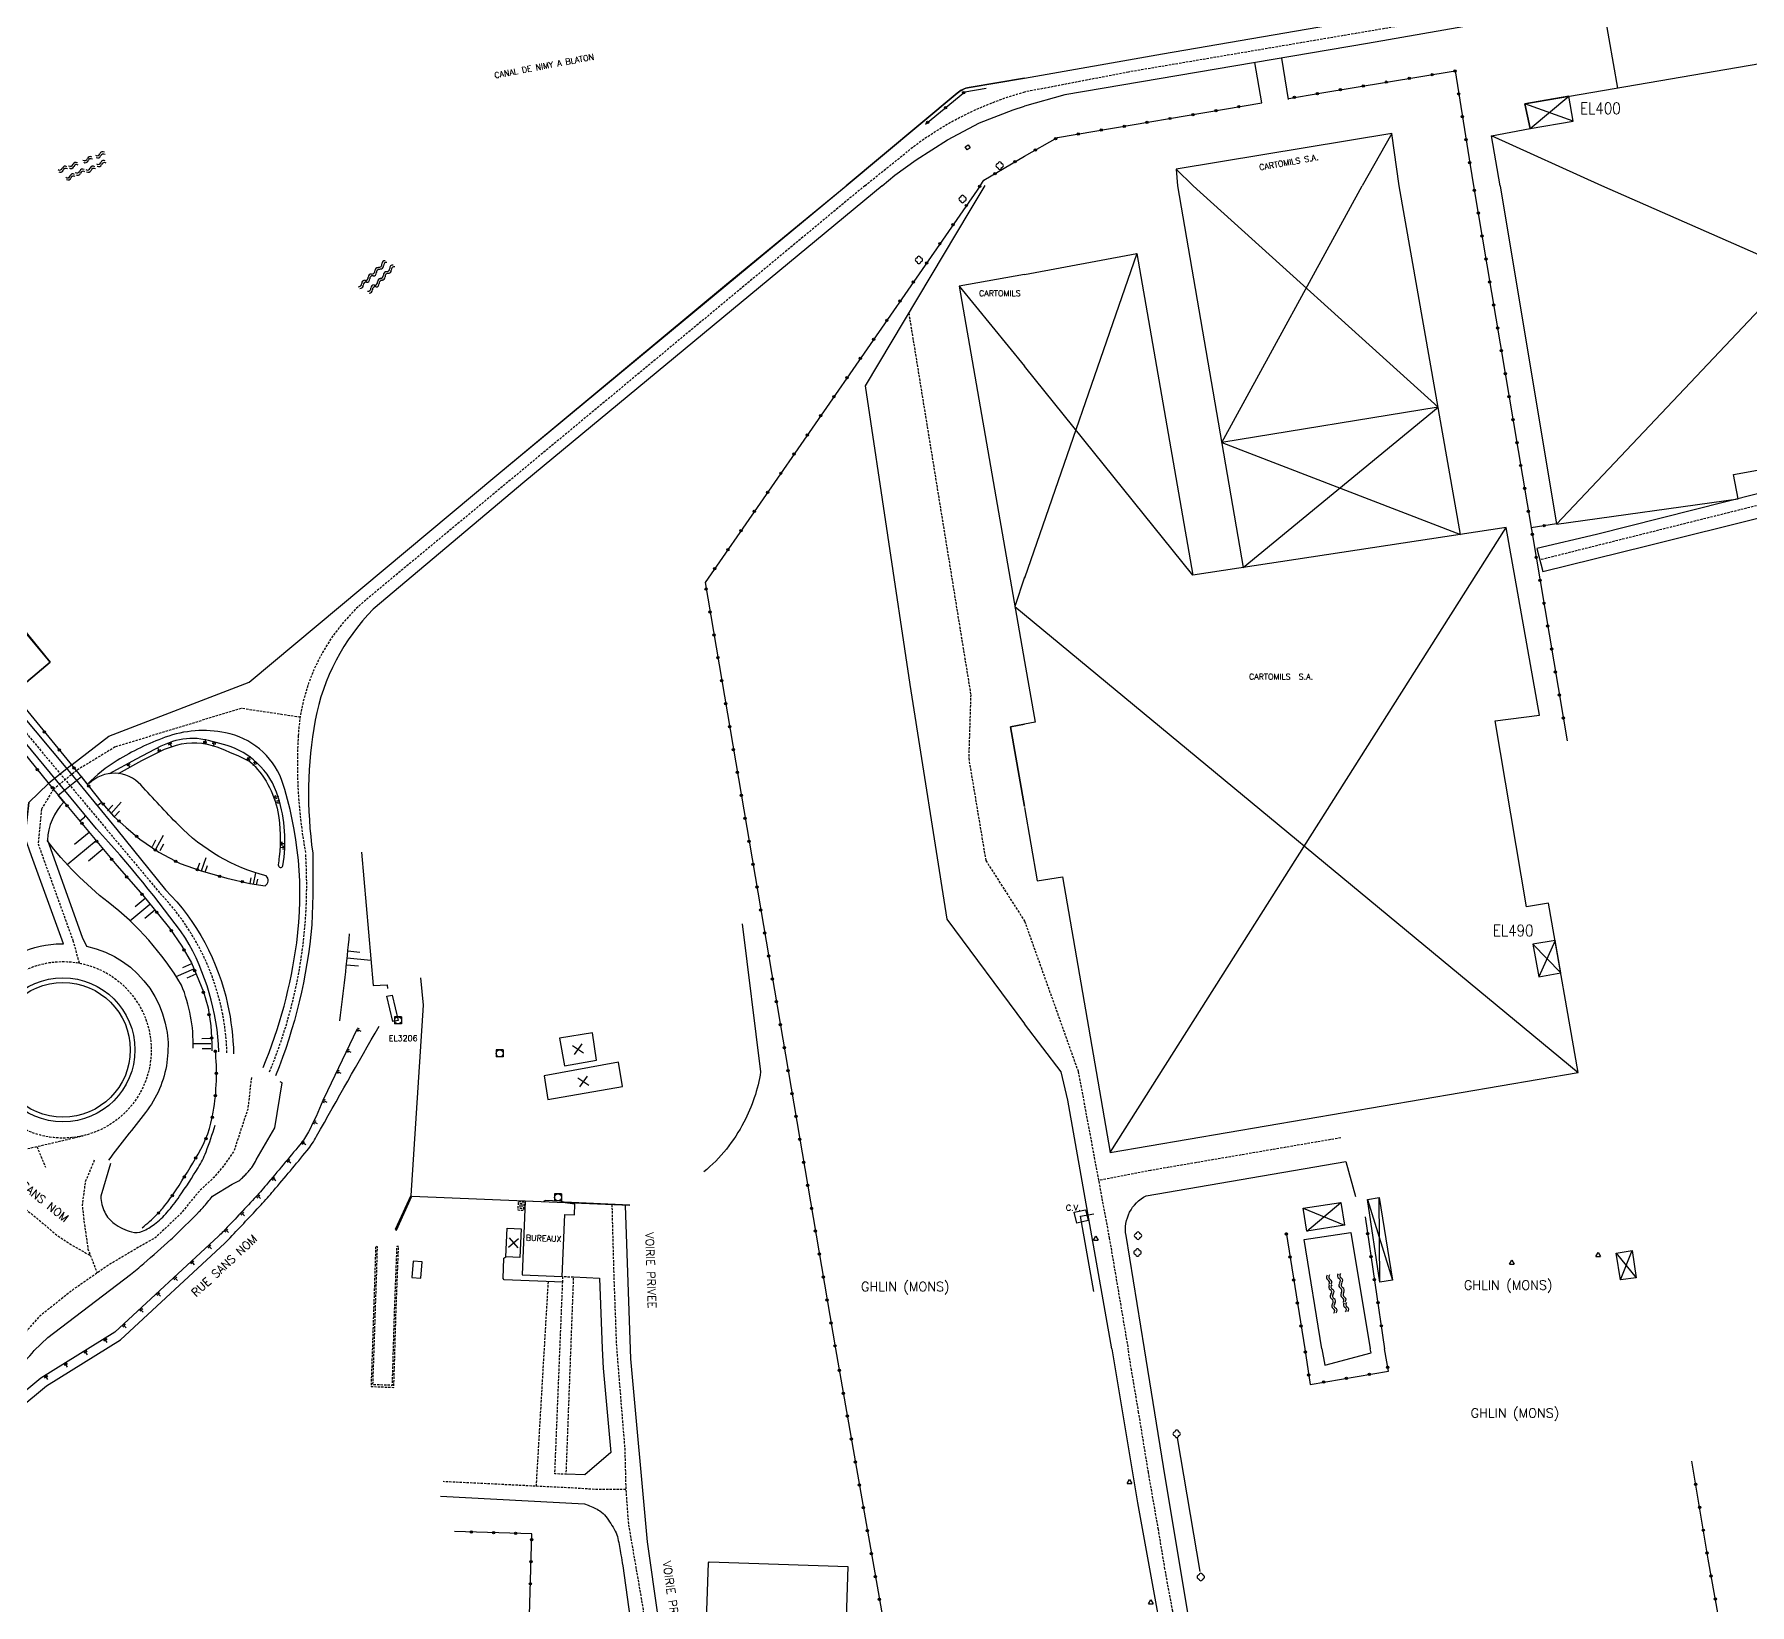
# Model space of a CAD drawing. Header units: millimetres. Extents: x 115000 to 116000, y 129000 to 130000.
# Drawn here: x 115287.2 to 115655.8, y 129445 to 129782.5 of the extents above; entities that cross this region are included whole.
import ezdxf
from ezdxf.enums import TextEntityAlignment as Align

# ---------------------------------------------------------------- set-up
doc = ezdxf.new("R2010")
doc.units = ezdxf.units.MM
doc.linetypes.add('DASHED', pattern=[0.75, 0.5, -0.25])
doc.layers.get('0').update_dxf_attribs({"linetype": 'CONTINUOUS'})
for name, color, linetype in [('W0001', 6, 'DASHED'), ('W0008', 7, 'CONTINUOUS'), ('W0100', 7, 'CONTINUOUS'), ('W0112', 1, 'DASHED'), ('W0211', 2, 'CONTINUOUS'), ('W0300', 7, 'CONTINUOUS'), ('W0310', 3, 'CONTINUOUS'), ('W0322', 7, 'CONTINUOUS'), ('W0420', 7, 'CONTINUOUS'), ('W0471', 7, 'CONTINUOUS'), ('W0515', 5, 'CONTINUOUS'), ('W0980', 7, 'CONTINUOUS'), ('W0984', 7, 'CONTINUOUS'), ('W0989', 7, 'CONTINUOUS'), ('W0991', 7, 'CONTINUOUS')]:
    doc.layers.add(name, color=color, linetype=linetype)
doc.styles.get("Standard").update_dxf_attribs({"font": 'romans.shx', "width": 0.85})

# ---------------------------------------------------------------- blocks, each defined once
blk = doc.blocks.new('t211o')
at = {"color": 0, "linetype": 'Continuous'}
for p, q in [((-0.29, 0.5), (-0.29, 0)), ((0, 1), (0, 0)), ((0.29, 0.5), (0.29, 0))]:
    blk.add_line(p, q, dxfattribs=at)
blk = doc.blocks.new('t322o')
at = {"color": 0, "linetype": 'Continuous'}
for radius in [0.25, 0.15]:
    blk.add_circle((0, 0), radius, dxfattribs=at)
blk = doc.blocks.new('t991o')
at = {"color": 0, "linetype": 'Continuous'}
for p, q in [((-1, 1), (1, -1)), ((-1, -1), (1, 1))]:
    blk.add_line(p, q, dxfattribs=at)
blk = doc.blocks.new('T420')
for p, q in [((0.75, 0.75), (-0.75, 0.75)), ((-0.75, 0.75), (-0.75, -0.75)), ((0.75, 0.75), (0.75, -0.75)), ((0.75, -0.75), (-0.75, -0.75))]:
    blk.add_line(p, q)
blk.add_ellipse((0, 0), major_axis=(-0.53, 0.53), ratio=1, start_param=3.926991, end_param=10.210176)
blk = doc.blocks.new('OH01')
at = {"layer": 'W0322', "color": 0}
for radius in [0.25, 0.15]:
    blk.add_circle((0, 0), radius, dxfattribs=at)
blk = doc.blocks.new('BI04')
at = {"layer": 'W0471', "color": 0}
for p, q in [((-1, -0.58), (0, 1.15)), ((0, 1.15), (1, -0.58)), ((-1, -0.58), (1, -0.58))]:
    blk.add_line(p, q, dxfattribs=at)
blk = doc.blocks.new('TP10')
at = {"layer": 'W0300', "color": 0}
for centre, start, end in [((-0.4, 0), 90, 270), ((0, 0.4), 0, 180), ((0.4, 0), 270, 90), ((0, -0.4), 180, 360)]:
    blk.add_arc(centre, 0.4, start, end, dxfattribs=at)
blk = doc.blocks.new('TP12')
at = {"layer": 'W0515', "color": 0}
for centre, start, end in [((-0.5, 0.625), 216.8699, 323.1301), ((0.5, -0.125), 36.8699, 143.1301), ((0.5, -0.625), 36.8699, 143.1301), ((-0.5, 0.125), 216.8699, 323.1301)]:
    blk.add_arc(centre, 0.625, start, end, dxfattribs=at)
blk = doc.blocks.new('BI01')
at = {"layer": 'W0420', "color": 0}
for p, q in [((-0.75, 0.75), (0.75, 0.75)), ((-0.75, -0.75), (-0.75, 0.75)), ((0.75, 0.75), (0.75, -0.75)), ((0.75, -0.75), (-0.75, -0.75))]:
    blk.add_line(p, q, dxfattribs=at)
blk = doc.blocks.new('TP15')
at = {"color": 0}
for p, q in [((0, 1), (0, 0)), ((-0.289, 0.5), (-0.289, 0)), ((0.289, 0.5), (0.289, 0))]:
    blk.add_line(p, q, dxfattribs=at)

msp = doc.modelspace()

# ---------------------------------------------------------------- linework, layer by layer
at = {"layer": 'W0001'}
for points in [[(115867.83, 129750), (115858.72, 129759.26), (115802.53, 129801.65), (115789.34, 129810.26, 0.149925), (115764.4, 129815.51), (115696.94, 129804.12), (115683.64, 129801.75), (115679.29, 129801.55), (115674.01, 129800.69), (115667.81, 129799.36), (115585.45, 129785.13), (115522.33, 129774.42), (115500, 129770.12)], [(115465.67, 129750), (115474.44, 129757.03, -0.101737), (115500, 129770.12)], [(115465.67, 129750), (115358.41, 129660.95, 0.205245), (115343.88, 129631.79, 0.060593), (115345.49, 129606.44, -0.115039), (115337.74, 129559.57, -0.115039)], [(115145.37, 129707.4, -0.070641), (115196.23, 129709.66, -0.129332), (115243.57, 129682.46), (115314.28, 129597.81, -0.185621), (115328.57, 129563.63, -0.185621)]]:
    msp.add_lwpolyline(points, format="xyb", dxfattribs=at)
for points in [[(115888.04, 129747.82), (115860.98, 129738.67), (115805.74, 129718.37), (115610.72, 129669.56)], [(115475.1, 129722.65), (115488.42, 129640.58), (115487.98, 129626.94), (115491.66, 129604.94), (115500, 129591.92)], [(115344.3, 129635.75), (115331.61, 129637.65), (115304.52, 129629.36), (115296.3, 129624.34), (115291.29, 129620.28), (115288.68, 129616), (115287.97, 129608.56), (115295.46, 129587.8), (115296.82, 129582.92)], [(115313.17, 129596.94), (115313.17, 129596.94)], [(115500, 129591.92), (115511.52, 129559.6), (115518.19, 129523.85), (115522.24, 129500)], [(115277.76, 129541.16), (115297.64, 129545.8)], [(115567.96, 129545.35), (115527.05, 129538.34), (115515.89, 129536.17)], [(115287.7, 129543.48), (115289.55, 129539.05)], [(115542.67, 129373.61), (115540.34, 129395.36), (115538.9, 129403.55), (115537.15, 129412.94), (115535.56, 129422.23), (115533.59, 129433.02), (115531.82, 129443.63), (115530.17, 129452.68), (115528.75, 129461.21), (115526.62, 129473.42), (115524.51, 129486.36), (115522.98, 129495.44), (115522.24, 129500)]]:
    msp.add_lwpolyline(points, dxfattribs=at)
at = {"layer": 'W0001', "flags": 128}
for points in [[(115333.82, 129558.33), (115333.05, 129551.54), (115330.05, 129542.48), (115327.99, 129539.49), (115325.73, 129536.82), (115322.43, 129533.7), (115318.62, 129529.04), (115313.16, 129523.85), (115309.4, 129521.75), (115303.27, 129518.12), (115295.54, 129512.76), (115288.19, 129506.91), (115282.89, 129500.86), (115278.32, 129495.04), (115276.91, 129493.5), (115271.13, 129487.3), (115267.83, 129484.04), (115260.34, 129477.13), (115239, 129459.19), (115203.44, 129429.84), (115174.07, 129405.64), (115156.44, 129391.11), (115143.27, 129379.54), (115138.06, 129373.76), (115132.06, 129362.01), (115130.88, 129355.62), (115131.07, 129341.59), (115133.12, 129328.4), (115135.45, 129316.75), (115139.91, 129300.72)], [(115300.06, 129540.54), (115298.11, 129535.87), (115297.45, 129530.88), (115297.91, 129526.92), (115298.7, 129521.46), (115300.66, 129516.31)], [(115273.85, 129535.21), (115277.66, 129534.32), (115280.08, 129533.43), (115283.14, 129531.79), (115285.73, 129529.67), (115288.69, 129527.28), (115291.98, 129524.46), (115295.31, 129522.24), (115299.22, 129520.09)], [(115411.29, 129531.06), (115411.71, 129515.46), (115412.26, 129500.69), (115413.85, 129481.04), (115414.07, 129478.53), (115414.29, 129469.78), (115414.84, 129462.37), (115417.87, 129444.82), (115421.47, 129419.43), (115424.18, 129398.94), (115425.27, 129389.32), (115425.46, 129384.44), (115425.44, 129380.21), (115425.43, 129376.59)], [(115395.07, 129470.48), (115397.65, 129514.43)], [(115414.29, 129469.78), (115408.29, 129469.74), (115403.19, 129470.07), (115375.01, 129471.47)]]:
    msp.add_lwpolyline(points, dxfattribs=at)
at = {"layer": 'W0001'}
msp.add_circle((115293.33, 129564.27), 18.97, dxfattribs=at)
at = {"layer": 'W0008'}
for points in [[(115680.84, 129790.25), (115679.55, 129798.95), (115637.67, 129791.78), (115573.68, 129780.59), (115508.64, 129769.52), (115500, 129767.1)], [(115469.4, 129750), (115472.09, 129752.24), (115476.69, 129755.53), (115483.46, 129759.85), (115490.32, 129763.51), (115497.56, 129766.33), (115500, 129767.1)], [(115295.3, 129625.62), (115303.15, 129631.72), (115333.36, 129643.28), (115386.57, 129687.79), (115435.94, 129728.81), (115461.62, 129750)], [(115491.48, 129750.05), (115488.24, 129744.7), (115465.74, 129706.95), (115475.32, 129642.82), (115483.27, 129592.37), (115500, 129569.88)], [(115678.47, 129689.07), (115622.94, 129675.05), (115610.11, 129672.01), (115611.34, 129667.1), (115633.72, 129672.58), (115685.19, 129685.43)], [(115500, 129616.6), (115496.99, 129633.66), (115500, 129634.28)], [(115295.3, 129625.62), (115290.19, 129621.52)], [(115292.32, 129619), (115297.3, 129623.05)], [(115298.6, 129621.39), (115298.6, 129621.39), (115297.3, 129623.05)], [(115293.5, 129617.51), (115292.32, 129619)], [(115518.71, 129500), (115509.26, 129553.42), (115507.89, 129559.57), (115500, 129569.88)], [(115518.71, 129500), (115524.28, 129466.91), (115532.8, 129420.06)], [(115538.97, 129420.04), (115529.85, 129474.69), (115525.76, 129500)]]:
    msp.add_lwpolyline(points, dxfattribs=at)
for points in [[(115500, 129773.13), (115488.07, 129771.11, 0.140935), (115485.49, 129769.88), (115461.62, 129750)], [(115469.4, 129750), (115392.61, 129686.39), (115360.03, 129659.01, 0.148634), (115347.55, 129635.12, 0.080622), (115347.01, 129606.55), (115347, 129597.61), (115346.82, 129591.12, -0.074056), (115339, 129558.7, -0.074056)], [(115057.04, 129698.25), (115083.83, 129702.67), (115140.31, 129712.44), (115217.83, 129725.73, -0.255224), (115228.58, 129722.04), (115274.62, 129667.22), (115290.56, 129647.61), (115282.67, 129640.9)], [(115279.43, 129644.9, 0.39491), (115279.6, 129654.15), (115249.68, 129690.67), (115246.04, 129693.47), (115234.7, 129701.68), (115229.1, 129704.79), (115223.74, 129707.65), (115214.9, 129711.63), (115209.17, 129713.62), (115205.31, 129714.61), (115201.45, 129715.48), (115197.34, 129715.98), (115195.72, 129715.98, 0.973302), (115195.6, 129711.38, -0.090783), (115219.14, 129702.3, -0.083335), (115244.67, 129683.39), (115271.6, 129651.61), (115295.05, 129623.66), (115304.88, 129611.59), (115315.39, 129598.69, -0.140984), (115328.72, 129574.06, -0.04846), (115329.99, 129563.44, -0.04846)], [(115326.86, 129563.86, 0.12213), (115319.68, 129588.29, 0.030189), (115300.54, 129611.74), (115257.17, 129664.17), (115243.76, 129680, 0.134162), (115195.91, 129708.13), (115194.11, 129703.98), (115202.59, 129700.01), (115209.1, 129696.59), (115214.51, 129692.44), (115219.03, 129688.83), (115225.89, 129681.98), (115232.03, 129674.59), (115239.43, 129664.13), (115241.6, 129660.88, -0.485527), (115231.32, 129629.38, 0.061355), (115207.48, 129619.83, 0.06094), (115182.64, 129601.87), (115148.15, 129573.38), (115074.95, 129512.11), (115060.29, 129500)], [(115336.38, 129560.49, 0.064708), (115343.56, 129587.29, 0.112577), (115340.33, 129622.36, 0.253761), (115328.25, 129632.43, 0.138251), (115315.3, 129631.44, 0.048612), (115304.96, 129626.46, 0.061603), (115298.6, 129621.39)], [(115196.67, 129500), (115221.64, 129520.58), (115232.25, 129529.39), (115244.46, 129539.59), (115253.05, 129548.17), (115263.64, 129560.98), (115266.13, 129564.46), (115271.78, 129572.65), (115276.63, 129579.37, -0.22103), (115293.07, 129587.08), (115293.43, 129587.08), (115286.6, 129605.99), (115285.21, 129609.83), (115285.96, 129617.41), (115290.19, 129621.52)], [(115293.5, 129617.51, 0.187965), (115290.02, 129609.3), (115297.49, 129588.52), (115298.37, 129586.56, -0.39631), (115315.68, 129561.56, -0.13001), (115311.04, 129550.8, 0.003581), (115303.09, 129540.54, 0.003581)], [(115296.92, 129613.52), (115297.93, 129614.27, 0.575663), (115297.86, 129614.94, 0.542293)], [(115301.58, 129617.42), (115301.09, 129616.97, -0.489063), (115300.41, 129617.08, 16.587696)], [(115525.76, 129500), (115521.79, 129524.38, -0.327723), (115526.13, 129532.89), (115569.07, 129540.24), (115571.08, 129532.72)]]:
    msp.add_lwpolyline(points, format="xyb", dxfattribs=at)
at = {"layer": 'W0008', "flags": 128}
for points in [[(115439.33, 129591.32), (115443.27, 129559.54, -0.040381), (115441.91, 129553.98, -0.040381), (115439.67, 129548.72, -0.048716), (115435.9, 129542.95, -0.048716), (115431.08, 129538.02)], [(115283.31, 129495.22, 0.00262), (115287.16, 129499.62), (115290.11, 129502.41), (115307.83, 129516, 0.01471), (115310.72, 129518.35, 0.0071), (115316.48, 129523.48, 0.008258), (115317.92, 129524.84, 0.002469), (115322.63, 129529.49, 0.020294), (115323.43, 129530.36, 0.007625), (115325.44, 129532.79), (115329.72, 129535.39), (115331.11, 129536.14, 0.053833), (115331.89, 129536.76, 0.00834), (115332.61, 129537.5, 0.007518), (115333.38, 129538.33, 0.039355), (115334.05, 129539.22, 0.026333), (115334.88, 129540.66), (115338.84, 129547.47), (115340.45, 129557.2), (115340.02, 129557.36)], [(115303.57, 129539.83), (115301.48, 129532.8, 0.109748), (115302.31, 129529.35, 0.123035), (115304.34, 129526.92, 0.092198), (115308.09, 129525.14, 0.165382), (115310.44, 129525.3, 0.065301), (115312.99, 129526.78, 0.051187), (115315.72, 129529.37, 0.025587), (115318.37, 129532.79, 0.015113), (115322.38, 129538.93, 0.04257), (115324.07, 129542.32, 0.026434), (115326.01, 129548.1)], [(115275.7, 129486.92, 0.000076), (115281.37, 129493.08, 0.005306)], [(115374.48, 129468.33), (115405.41, 129466.71), (115406.19, 129466.39, -0.057647), (115408.72, 129465.17, -0.09245), (115410.01, 129463.97, -0.034312), (115412, 129460.84, -0.075094), (115412.59, 129459.24, -0.006032), (115413.25, 129455.76, -0.008985), (115413.62, 129453.4), (115416.76, 129431.1)]]:
    msp.add_lwpolyline(points, format="xyb", dxfattribs=at)
for points in [[(115370.14, 129579.76), (115370.73, 129573.88), (115368.07, 129532.96), (115364.73, 129525.64), (115364.98, 129525.53), (115368.32, 129532.81), (115415.13, 129530.9), (115401.01, 129531.5), (115400.05, 129531.74), (115397.04, 129531.87), (115396.63, 129531.66)], [(115433.47, 129380.35), (115433.61, 129381.86), (115433.49, 129381.83), (115428.92, 129388.17), (115423.6, 129425.76), (115418.97, 129458.53), (115415.38, 129497.88), (115414.22, 129530.84)], [(115400.73, 129514.3), (115388.16, 129514.82), (115387.96, 129515.13), (115388.07, 129519.46), (115388.51, 129519.79)], [(115403.02, 129515.46), (115408.66, 129515.17), (115409.2, 129500.1), (115409.46, 129495.82), (115411.08, 129477.72), (115405.52, 129472.93), (115401.41, 129473.04)]]:
    msp.add_lwpolyline(points, dxfattribs=at)
msp.add_lwpolyline([(115370.27, 129515.22), (115370.53, 129518.7), (115368.56, 129518.85), (115368.29, 129515.37)], close=True, dxfattribs=at)
at = {"layer": 'W0008'}
for radius in [15.47, 14.47]:
    msp.add_circle((115293.33, 129564.27), radius, dxfattribs=at)
at = {"layer": 'W0100'}
for points in [[(115602.18, 129750), (115600.35, 129760.69), (115608.64, 129762.31), (115607.53, 129767.58), (115780.71, 129797.4), (115783.23, 129781.72), (115786.63, 129782.31), (115784.12, 129797.99), (115793.38, 129799.45), (115794.63, 129793.26), (115802.62, 129794.51), (115802.48, 129795.44), (115801.16, 129795.26), (115801.31, 129794.31)], [(115580.52, 129750), (115578.92, 129761.22), (115532.54, 129753.56), (115532.85, 129750)], [(115578.92, 129761.22), (115572.52, 129750)], [(115624.05, 129750), (115600.35, 129760.69)], [(115532.54, 129753.56), (115536.19, 129750)], [(115532.85, 129750), (115546.98, 129667.92), (115588.86, 129702.39), (115542.36, 129694.78), (115572.52, 129750)], [(115536.19, 129750), (115588.86, 129702.39)], [(115593.65, 129675.04), (115580.52, 129750)], [(115602.18, 129750), (115614.32, 129677.27), (115683.11, 129750)], [(115732.3, 129702.4), (115624.05, 129750)], [(115524.11, 129735.44), (115500, 129665.61)], [(115500, 129730.88), (115524.11, 129735.44), (115536.15, 129666.26)], [(115500, 129730.88), (115485.97, 129728.41), (115500, 129647.73)], [(115485.97, 129728.41), (115500, 129711.23)], [(115500, 129616.32), (115502.73, 129600.59), (115508.11, 129601.47), (115518.36, 129542.23), (115618.94, 129559.42), (115612.61, 129595.82), (115607.85, 129595.03), (115601.12, 129635), (115610.63, 129636.19), (115603.49, 129676.55), (115536.15, 129666.26), (115500, 129711.23)], [(115614.32, 129677.27), (115653.36, 129682.73), (115652.35, 129687.93), (115732.3, 129702.4)], [(115542.36, 129694.78), (115593.65, 129675.04)], [(115518.36, 129542.23), (115603.49, 129676.55)], [(115500, 129665.84), (115497.91, 129659.54), (115500, 129657.82)], [(115500, 129657.81), (115618.94, 129559.42)], [(115500, 129647.73), (115502.29, 129634.67), (115500, 129634.23)], [(115500, 129634.28), (115496.99, 129633.66), (115500, 129616.6)], [(115357.47, 129606.77), (115359.99, 129578.12), (115362.99, 129578.24), (115363.08, 129577.44)], [(115510.63, 129529.41), (115513.11, 129529.87), (115513.69, 129527.57), (115511.2, 129526.99), (115510.68, 129529.41)], [(115513.28, 129529.24), (115513.53, 129529.27)], [(115559.88, 129530.22), (115567.96, 129531.48), (115568.73, 129526.6), (115560.62, 129525.31), (115559.88, 129530.22), (115568.73, 129526.6)], [(115560.62, 129525.31), (115567.96, 129531.48)], [(115573.72, 129532.08), (115576.19, 129532.5), (115579.04, 129514.76), (115576.35, 129514.34), (115573.72, 129532.08), (115579.04, 129514.76)], [(115576.35, 129514.34), (115576.19, 129532.5)], [(115514.9, 129512.33), (115512.01, 129528.55), (115514.9, 129529.01)], [(115513.53, 129528.19), (115513.73, 129528.23)], [(115627.15, 129520.59), (115630.57, 129521.12), (115631.43, 129515.3), (115628.09, 129514.82), (115627.15, 129520.59), (115631.43, 129515.3)], [(115628.09, 129514.82), (115630.57, 129521.12)]]:
    msp.add_lwpolyline(points, dxfattribs=at)
at = {"layer": 'W0100', "flags": 128}
for points in [[(115608.64, 129762.31), (115617.89, 129763.9), (115616.97, 129769.21), (115607.53, 129767.58), (115608.64, 129762.31), (115616.97, 129769.21)], [(115617.89, 129763.9), (115607.53, 129767.58)], [(115614, 129587.8), (115609.21, 129586.99), (115610.51, 129579.98), (115615.22, 129580.8), (115614, 129587.8), (115610.51, 129579.98)], [(115609.21, 129586.99), (115615.22, 129580.8)]]:
    msp.add_lwpolyline(points, dxfattribs=at)
for points in [[(115364.09, 129576.04), (115365.36, 129570.6), (115364.22, 129570.33), (115362.95, 129575.77)], [(115408.01, 129562.06), (115407.11, 129567.93), (115400.02, 129566.75), (115401.11, 129560.82)], [(115412.71, 129561.64), (115396.73, 129558.71), (115397.56, 129553.6), (115413.59, 129556.37), (115412.71, 129561.64)], [(115392.03, 129515.9), (115400.63, 129515.57), (115401.18, 129528.86), (115403.27, 129528.78), (115403.37, 129531.13), (115401.27, 129531.42), (115392.66, 129531.75)], [(115388.51, 129519.8), (115388.81, 129525.92), (115391.8, 129525.78), (115391.5, 129519.65)], [(115431.42, 129434.35), (115431.7, 129443.75), (115432.05, 129454.01), (115432.19, 129454.24), (115462.01, 129453.22), (115461.33, 129433.33)]]:
    msp.add_lwpolyline(points, close=True, dxfattribs=at)
at = {"layer": 'W0112', "flags": 128}
for points in [[(115392.48, 129531.53), (115391.18, 129531.62), (115391.06, 129529.87), (115392.36, 129529.79)], [(115392.05, 129531.16), (115391.55, 129531.19), (115391.48, 129530.25), (115391.99, 129530.21)], [(115365.45, 129522), (115365.05, 129522.02), (115364.51, 129507.87), (115364.05, 129492.15), (115359.95, 129492.3), (115360.77, 129516.81), (115360.92, 129521.96), (115360.52, 129521.97), (115360.37, 129516.82), (115359.54, 129491.91), (115364.44, 129491.73), (115364.91, 129507.86)], [(115400.73, 129514.3), (115400.78, 129515.55), (115403.02, 129515.46), (115401.41, 129473.04), (115399.04, 129473.14)]]:
    msp.add_lwpolyline(points, close=True, dxfattribs=at)
at = {"layer": 'W0211'}
for points in [[(115305.26, 129623.68), (115310.25, 129626.47), (115315.14, 129628.86), (115317.74, 129629.76, -0.159903), (115326.42, 129629.36, -0.024101), (115333.51, 129626.27, -0.161736), (115339.5, 129615.41, -0.076191), (115339.8, 129605.73, 0.001935), (115339.6, 129604.04, 0.919562), (115340.6, 129603.84, 0.113957), (115339.6, 129618.6, 0.131885), (115335.01, 129625.97, 0.114584), (115328.62, 129629.66, 0.040932), (115322.14, 129631.16, 0.111198), (115316.14, 129630.26), (115314.35, 129629.56), (115309.06, 129626.77), (115303.27, 129623.58)], [(115336.79, 129599.51, 0.468706), (115337.01, 129601.65, -0.135751), (115318.14, 129612.61, -0.009154), (115310.05, 129621.19, 0.426338), (115298.97, 129621.49)], [(115321.3, 129564.63, 0.106669), (115318.79, 129578.18, 0.093981), (115303.04, 129596.01, -0.065085), (115289.9, 129609.26)], [(115352.84, 129570.52, 0.009357), (115354.91, 129589.21)]]:
    msp.add_lwpolyline(points, format="xyb", dxfattribs=at)
at = {"layer": 'W0211', "flags": 128}
for points in [[(115183.1, 129405.95), (115196.68, 129414.44), (115244.75, 129455.51), (115265.47, 129471.93), (115289.77, 129492.04), (115305.66, 129501.97), (115328.11, 129522.75, 0.016251), (115329.26, 129523.89, 0.002495), (115335.9, 129530.95, 0.011434), (115338.58, 129533.97, 0.004013), (115345.79, 129542.61, 0.051213), (115347.84, 129545.71, -0.002447), (115361.26, 129569.36)], [(115356.5, 129568.66), (115350.19, 129555.43), (115349.2, 129553.35, -0.022803), (115346.07, 129546.64, -0.051213), (115344.24, 129543.88, -0.004013), (115337.05, 129535.26, -0.011434), (115334.44, 129532.32, -0.002495), (115327.81, 129525.26, -0.016251), (115326.76, 129524.22), (115304.44, 129503.56), (115288.6, 129493.67), (115264.21, 129473.49), (115243.5, 129457.08)]]:
    msp.add_lwpolyline(points, format="xyb", dxfattribs=at)
at = {"layer": 'W0310'}
msp.add_lwpolyline([(115537.73, 129452.12), (115532.83, 129480.89)], dxfattribs=at)
at = {"layer": 'W0322'}
for points in [[(115556.76, 129768.75), (115563.42, 129769.89), (115592.5, 129774.7), (115595.75, 129754.39), (115596.49, 129750)], [(115478.67, 129763.23), (115487.13, 129770.17), (115491.73, 129770.93)], [(115500, 129756.36), (115507.08, 129760.35), (115550.97, 129767.78)], [(115490.42, 129750), (115491.26, 129751.21), (115500, 129756.36)], [(115490.42, 129750), (115431.32, 129664.7), (115459.35, 129500)], [(115596.49, 129750), (115616.58, 129630.69)], [(115204.1, 129710.93), (115211.54, 129708.09), (115218.32, 129705.04), (115225.43, 129701.21), (115232, 129696.51), (115237.36, 129692.47), (115242.93, 129687.67), (115248.62, 129681.98), (115252.89, 129676.74), (115260.76, 129667.35), (115270.61, 129655.44), (115297.41, 129622.77), (115301.78, 129617.31), (115304.19, 129614.47), (115306.92, 129612.07), (115309.88, 129609.56), (115313.92, 129606.72), (115318.52, 129604.31), (115322.79, 129602.78), (115328.58, 129601.14), (115333.5, 129600.05), (115336.79, 129599.51)], [(115614.31, 129677.33), (115608.87, 129676.44)], [(115277.22, 129637.48), (115291.31, 129620.25), (115304.94, 129603.86), (115310.46, 129597.5), (115313.88, 129593.35), (115316.25, 129590.41), (115318.88, 129586.57), (115320.93, 129582.95), (115322.56, 129579.16), (115323.51, 129576.7), (115324.51, 129573.33), (115325.08, 129569.45), (115325.35, 129565.61), (115325.31, 129564.08)], [(115573.22, 129528.39), (115577.36, 129500)], [(115556.19, 129524.99), (115560.2, 129500)], [(115459.35, 129500), (115479.62, 129384.55), (115500, 129383.69)], [(115560.2, 129500), (115561.35, 129492.36), (115578.19, 129495.23), (115577.36, 129500)]]:
    msp.add_lwpolyline(points, dxfattribs=at)
at = {"layer": 'W0322', "flags": 128}
msp.add_lwpolyline([(115310.37, 129526.01, 0.018407), (115313.48, 129528.85, 0.030611), (115315.18, 129530.74, 0.024096), (115317.66, 129534.19, 0.011351), (115322.39, 129541.86, 0.091986), (115325.64, 129550.88, 0.065392), (115326.07, 129564.3)], format="xyb", dxfattribs=at)
at = {"layer": 'W0322'}
msp.add_lwpolyline([(115543.92, 129395.57), (115545.51, 129390.25, 0.12789), (115550.11, 129382.62, 0.177692), (115554.29, 129380.75), (115603.68, 129379.32), (115660.42, 129377.45), (115652.78, 129422.18), (115646.88, 129454.83), (115643.42, 129475.83)], format="xyb", dxfattribs=at)
at = {"layer": 'W0322', "flags": 128}
msp.add_lwpolyline([(115393.38, 129435.25), (115394.11, 129460.24), (115377.46, 129460.73)], dxfattribs=at)
at = {"layer": 'W0515'}
for points in [[(115500, 129773.13), (115529.64, 129778.35), (115572.64, 129785.73), (115623.27, 129794.34), (115667.33, 129801.85)], [(115295.3, 129625.62), (115303.15, 129631.72), (115333.36, 129643.28), (115386.57, 129687.79), (115461.62, 129750)], [(115290.19, 129621.52), (115285.96, 129617.41), (115283.55, 129596.07), (115167.39, 129500)], [(115563.88, 129500), (115560.09, 129523.5), (115570.14, 129524.99), (115574.27, 129500)], [(115563.88, 129500), (115564.51, 129496.53), (115574.45, 129499.12), (115574.27, 129500)]]:
    msp.add_lwpolyline(points, dxfattribs=at)
for points in [[(115461.62, 129750), (115485.49, 129769.88, -0.124313), (115488.07, 129771.11), (115500, 129773.13)], [(115282.67, 129640.9), (115290.56, 129647.61), (115228.58, 129722.04, 0.280227), (115217.83, 129725.73), (115140.31, 129712.44), (115057.04, 129698.25)]]:
    msp.add_lwpolyline(points, format="xyb", dxfattribs=at)
at = {"layer": 'W0989'}
for points in [[(115624.64, 129786.85), (115627.41, 129770.99)], [(115550.97, 129767.78), (115549.48, 129776.47)], [(115555.18, 129777.44), (115556.67, 129768.5)]]:
    msp.add_lwpolyline(points, dxfattribs=at)

# ---------------------------------------------------------------- block references
at = {"layer": 'W0211'}
for name, p, rotation in [('TP15', (115314.1, 129628.35), 26.06622373954454), ('TP15', (115316.21, 129630.3), 209.0726491944202), ('TP15', (115323.77, 129630.08), 350.5107275637848), ('TP15', (115325.92, 129630.42), 165.6858707515757), ('TP15', (115307.29, 129625.8), 208.8553090663782), ('TP15', (115333.08, 129626.49), 334.0263003393182), ('TP15', (115334.83, 129626.14), 137.7864004127299), ('TP15', (115338.7, 129618.41), 289.5417244366666), ('TP15', (115339.87, 129617.67), 105.1910925500267), ('TP15', (115340.99, 129607.77), 87.75735474228624), ('TP15', (115340.02, 129608.55), 268.1246301250161), ('t211o', (115356.5, 129568.66), 244.5350281138713), ('t211o', (115354.35, 129564.15), 244.5350281138227), ('t211o', (115352.2, 129559.63), 244.5350281140613), ('t211o', (115349.2, 129553.35), 247.5754312115629), ('t211o', (115347.16, 129548.79), 244.05100443478), ('t211o', (115344.69, 129544.45), 233.1902257215935), ('t211o', (115341.52, 129540.58), 230.2731561867612), ('t211o', (115338.31, 129536.75), 229.8634745541863), ('t211o', (115335.04, 129532.97), 227.6758271209659), ('t211o', (115331.63, 129529.31), 226.8404936097612), ('t211o', (115328.2, 129525.67), 226.5449323380878), ('t211o', (115324.59, 129522.22), 222.7873877820803), ('t211o', (115320.92, 129518.82), 222.7873877820803), ('t211o', (115317.25, 129515.42), 222.7873877820803), ('t211o', (115313.58, 129512.03), 222.7873877820803), ('t211o', (115309.91, 129508.63), 222.7873877820803), ('t211o', (115306.25, 129505.23), 222.7873877817744), ('t211o', (115302.29, 129502.22), 211.9871866709671), ('t211o', (115293.8, 129496.92), 211.9871866708344), ('t211o', (115298.04, 129499.57), 211.9871866708344), ('t211o', (115289.56, 129494.27), 211.9871866708344)]:
    msp.add_blockref(name, p, dxfattribs=dict(at, rotation=rotation))
for p, xscale, yscale, zscale, rotation in [((115303.63, 129614.96), 3.376837407379118, 3.376837407379118, 3.376837407379118, 318.6888831072843), ((115300.43, 129609.28), 8.079357731843494, 8.079357731843494, 8.079357731843494, 129.7333711476105), ((115313.31, 129607.45), 3.255727949331731, 3.255727949331731, 3.255727949331731, 331.951118289675), ((115323.01, 129602.7), 3.010799085648411, 3.010799085648411, 3.010799085648411, 340.2766457502588), ((115334.17, 129599.9), 2.478332475711795, 2.478332475711795, 2.478332475711795, 347.4868457997683), ((115312.03, 129595.6), 5.615258238126222, 5.615258238126222, 5.615258238126222, 129.4833232443013), ((115354.41, 129583.98), 5.143778724306352, 5.143778724306352, 5.143778724306352, 264.1408840589046), ((115321.47, 129581.7), 4.170562491830055, 4.170562491830055, 4.170562491830055, 113.3214471920422), ((115325.12, 129565.65), 3.803979287884886, 3.803979287884886, 3.803979287884886, 90.56799298609667)]:
    msp.add_blockref('TP15', p, dxfattribs=dict(at, xscale=xscale, yscale=yscale, zscale=zscale, rotation=rotation))
at = {"layer": 'W0300'}
for p in [(115494.65, 129754.31), (115486.67, 129747.13), (115477.29, 129734.04), (115524.37, 129524.33), (115524.26, 129520.7), (115532.69, 129481.75), (115537.87, 129450.97)]:
    msp.add_blockref('TP10', p, dxfattribs=at)
at = {"layer": 'W0322'}
for name, p, rotation in [('OH01', (115582.66, 129773.07), 9.396263760326528), ('OH01', (115587.59, 129773.89), 9.396263760326528), ('OH01', (115592.51, 129774.68), 279.0711088611347), ('OH01', (115486.87, 129769.96), 39.3915266188765), ('OH01', (115558, 129768.96), 9.696262702815323), ('OH01', (115562.93, 129769.8), 9.696262702815323), ('OH01', (115567.86, 129770.62), 9.396263760326528), ('OH01', (115572.79, 129771.44), 9.396263760326528), ('OH01', (115577.72, 129772.25), 9.396263760326528), ('OH01', (115593.3, 129769.74), 279.0711088611347), ('OH01', (115483, 129766.79), 39.3915266188765), ('OH01', (115536.18, 129765.28), 9.618841212640358), ('OH01', (115541.11, 129766.11), 9.618841212640358), ('OH01', (115546.04, 129766.95), 9.618841212640358), ('OH01', (115479.14, 129763.62), 39.3915266188765), ('OH01', (115516.47, 129761.94), 9.618841212640358), ('OH01', (115521.4, 129762.77), 9.618841212640358), ('OH01', (115526.33, 129763.61), 9.618841212640358), ('OH01', (115531.26, 129764.44), 9.618841212640358), ('OH01', (115594.08, 129764.81), 279.0711088611347), ('OH01', (115502.31, 129757.66), 29.40334700533226), ('OH01', (115506.66, 129760.11), 29.40334700533226), ('OH01', (115511.54, 129761.1), 9.618841212640358), ('OH01', (115594.87, 129759.87), 279.0711088611347), ('OH01', (115497.95, 129755.15), 30.49735430198309), ('OH01', (115595.66, 129754.93), 279.0711088611347), ('OH01', (115493.64, 129752.61), 30.49735430198309), ('OH01', (115490.32, 129749.85), 235.2838479928014), ('OH01', (115596.66, 129749.03), 279.5564028994426), ('OH01', (115487.47, 129745.74), 235.2838479928014), ('OH01', (115597.49, 129744.1), 279.5564028994426), ('OH01', (115484.63, 129741.63), 235.2838479928014), ('OH01', (115598.32, 129739.16), 279.5564028994426), ('OH01', (115481.78, 129737.52), 235.2838479928014), ('OH01', (115478.93, 129733.41), 235.2838479928014), ('OH01', (115599.15, 129734.23), 279.5564028994426), ('OH01', (115476.08, 129729.3), 235.2838479928014), ('OH01', (115599.98, 129729.3), 279.5564028994426), ('OH01', (115473.24, 129725.19), 235.2838479928014), ('OH01', (115600.81, 129724.37), 279.5564028994426), ('OH01', (115470.39, 129721.09), 235.2838479928014), ('OH01', (115467.54, 129716.98), 235.2838479928014), ('OH01', (115601.64, 129719.44), 279.5564028994426), ('OH01', (115602.47, 129714.51), 279.5564028994426), ('OH01', (115464.69, 129712.87), 235.2838479928014), ('OH01', (115603.3, 129709.58), 279.5564028994426), ('OH01', (115461.85, 129708.76), 235.2838479928014), ('OH01', (115459, 129704.65), 235.2838479928014), ('OH01', (115604.13, 129704.65), 279.5564028994426), ('OH01', (115456.15, 129700.54), 235.2838479928014), ('OH01', (115604.96, 129699.72), 279.5564028994426), ('OH01', (115453.3, 129696.43), 235.2838479928014), ('OH01', (115450.46, 129692.32), 235.2838479928014), ('OH01', (115605.79, 129694.79), 279.5564028994426), ('OH01', (115447.61, 129688.21), 235.2838479928014), ('OH01', (115606.62, 129689.86), 279.5564028994426), ('OH01', (115444.76, 129684.1), 235.2838479928014), ('OH01', (115607.45, 129684.93), 279.5564028994426), ('OH01', (115441.91, 129679.99), 235.2838479928014), ('OH01', (115608.28, 129680), 279.5564028994426), ('OH01', (115611.66, 129676.9), 189.2122857595653), ('OH01', (115439.07, 129675.88), 235.2838479928014), ('OH01', (115609.11, 129675.07), 279.5564028994426), ('OH01', (115436.22, 129671.77), 235.2838479928014), ('OH01', (115609.94, 129670.14), 279.5564028994426), ('OH01', (115433.37, 129667.66), 235.2838479928014), ('OH01', (115431.56, 129663.32), 279.6570484806793), ('OH01', (115610.77, 129665.21), 279.5564028994426), ('OH01', (115432.39, 129658.39), 279.6570484806793), ('OH01', (115611.6, 129660.27), 279.5564028994426), ('OH01', (115612.43, 129655.34), 279.5564028994426), ('OH01', (115433.23, 129653.46), 279.6570484806793), ('OH01', (115434.07, 129648.53), 279.6570484806793), ('OH01', (115613.26, 129650.41), 279.5564028994426), ('OH01', (115434.91, 129643.6), 279.6570484806793), ('OH01', (115614.09, 129645.48), 279.5564028994426), ('OH01', (115614.92, 129640.55), 279.5564028994426), ('OH01', (115435.75, 129638.67), 279.6570484806793), ('OH01', (115289.35, 129632.6), 309.367377145436), ('OH01', (115436.59, 129633.74), 279.6570484806793), ('OH01', (115615.75, 129635.62), 279.5564028994426), ('OH01', (115292.52, 129628.73), 309.367377145436), ('OH01', (115437.43, 129628.81), 279.6570484806793), ('OH01', (115295.69, 129624.87), 309.367377145436), ('OH01', (115287.84, 129624.49), 309.2875759229778), ('OH01', (115438.27, 129623.88), 279.6570484806793), ('OH01', (115291.01, 129620.62), 309.2875759229778), ('OH01', (115298.84, 129620.98), 308.6959240239119), ('OH01', (115439.1, 129618.95), 279.6570484806793), ('OH01', (115294.2, 129616.77), 309.7333711476074), ('OH01', (115301.97, 129617.09), 310.2728405807309), ('OH01', (115439.94, 129614.03), 279.6570484806793), ('OH01', (115297.4, 129612.93), 309.7333711476074), ('OH01', (115305.37, 129613.43), 318.688883107281), ('OH01', (115309.16, 129610.17), 319.6104342989361), ('OH01', (115300.6, 129609.08), 309.7333711476074), ('OH01', (115313.2, 129607.23), 324.938958519605), ('OH01', (115440.78, 129609.1), 279.6570484806793), ('OH01', (115303.79, 129605.24), 309.7333711476074), ('OH01', (115317.57, 129604.81), 332.3844175822957), ('OH01', (115322.21, 129602.99), 340.2766457502154), ('OH01', (115441.62, 129604.17), 279.6570484806793), ('OH01', (115307.04, 129601.44), 310.9870079015876), ('OH01', (115327.01, 129601.59), 344.2168621614373), ('OH01', (115331.87, 129600.41), 347.4868457997304), ('OH01', (115442.46, 129599.24), 279.6570484806793), ('OH01', (115310.32, 129597.66), 310.9870079015876), ('OH01', (115313.5, 129593.81), 309.4833232442815), ('OH01', (115443.3, 129594.31), 279.6570484806793), ('OH01', (115316.6, 129589.89), 304.4429207410951), ('OH01', (115444.14, 129589.38), 279.6570484806793), ('OH01', (115319.36, 129585.72), 299.5075787050964), ('OH01', (115444.98, 129584.45), 279.6570484806793), ('OH01', (115321.65, 129581.28), 293.3214471921092), ('OH01', (115445.81, 129579.52), 279.6570484806793), ('OH01', (115323.52, 129576.64), 286.5550511055721), ('OH01', (115446.65, 129574.59), 279.6570484806793), ('OH01', (115324.73, 129571.8), 278.4657887988396), ('OH01', (115447.49, 129569.66), 279.6570484806793), ('OH01', (115325.26, 129566.84), 273.9232973072739), ('t322o', (115326.1, 129563.93), 95.23566994982185), ('OH01', (115448.33, 129564.73), 279.6570484806793), ('t322o', (115326.32, 129559.19), 89.95629231187347), ('OH01', (115449.17, 129559.8), 279.6570484806793), ('OH01', (115450.01, 129554.88), 279.6570484806793), ('t322o', (115326.1, 129554.44), 84.67691467392495), ('t322o', (115325.43, 129549.74), 78.16441679875518), ('OH01', (115450.85, 129549.95), 279.6570484806793), ('t322o', (115324.04, 129545.21), 67.80428980806035), ('OH01', (115451.69, 129545.02), 279.6570484806793), ('t322o', (115321.87, 129540.99), 59.36377121091114), ('OH01', (115452.52, 129540.09), 279.6570484806793), ('t322o', (115319.4, 129536.93), 57.99300018796899), ('t322o', (115316.82, 129532.94), 55.10624402182205), ('OH01', (115453.36, 129535.16), 279.6570484806793), ('t322o', (115313.86, 129529.23), 46.00295222405841), ('OH01', (115454.2, 129530.23), 279.6570484806793), ('OH01', (115455.04, 129525.3), 279.6570484806793), ('OH01', (115556.24, 129524.69), 279.1007209984685), ('OH01', (115573.75, 129524.74), 278.2957903850876), ('OH01', (115455.88, 129520.37), 279.6570484806793), ('OH01', (115557.03, 129519.75), 279.1007209984685), ('OH01', (115574.47, 129519.79), 278.2957903850876), ('OH01', (115456.72, 129515.44), 279.6570484806793), ('OH01', (115557.83, 129514.81), 279.1007209984685), ('OH01', (115575.19, 129514.84), 278.2957903850876), ('OH01', (115457.56, 129510.51), 279.6570484806793), ('OH01', (115558.62, 129509.87), 279.1007209984685), ('OH01', (115575.92, 129509.9), 278.2957903850876), ('OH01', (115458.4, 129505.58), 279.6570484806793), ('OH01', (115559.41, 129504.94), 279.1007209984685), ('OH01', (115576.64, 129504.95), 278.2957903850876), ('OH01', (115459.23, 129500.65), 279.6570484806793), ('OH01', (115560.3, 129499.35), 278.5399317059437), ('OH01', (115578.05, 129496.06), 99.93686877219783), ('OH01', (115460.16, 129495.39), 279.959306459986), ('OH01', (115561.04, 129494.4), 278.5399317059437), ('OH01', (115564.24, 129492.85), 9.690012976155773), ('OH01', (115569.17, 129493.69), 9.690012976155773), ('OH01', (115574.09, 129494.53), 9.690012976155773), ('OH01', (115461.02, 129490.47), 279.959306459986), ('OH01', (115461.89, 129485.54), 279.959306459986), ('OH01', (115462.75, 129480.62), 279.959306459986), ('OH01', (115463.61, 129475.69), 279.959306459986), ('OH01', (115464.48, 129470.77), 279.959306459986), ('OH01', (115644.24, 129470.9), 99.3450088222737), ('OH01', (115465.34, 129465.84), 279.959306459986), ('OH01', (115645.05, 129465.97), 99.3450088222737), ('t322o', (115381.12, 129460.62), 178.3117850921114), ('t322o', (115385.86, 129460.48), 178.3117850921114), ('t322o', (115390.61, 129460.34), 178.3117850921114), ('t322o', (115394.08, 129458.99), 88.31178509214925), ('OH01', (115466.21, 129460.92), 279.959306459986), ('OH01', (115645.86, 129461.03), 99.3450088222737), ('OH01', (115467.07, 129455.99), 279.959306459986), ('OH01', (115646.67, 129456.1), 99.3450088222737), ('t322o', (115393.94, 129454.25), 88.31178509214925), ('t322o', (115393.8, 129449.5), 88.31178509214925), ('OH01', (115467.94, 129451.07), 279.959306459986), ('OH01', (115647.54, 129451.17), 100.2491358507808), ('OH01', (115468.8, 129446.14), 279.959306459986), ('OH01', (115648.43, 129446.25), 100.2491358507808)]:
    msp.add_blockref(name, p, dxfattribs=dict(at, rotation=rotation))
at = {"layer": 'W0420', "xscale": 0.5, "yscale": 0.5, "zscale": 0.5, "rotation": 304.5430639271382}
msp.add_blockref('BI01', (115487.78, 129758.25), dxfattribs=at)
at = {"layer": 'W0420'}
for p in [(115365.36, 129570.6), (115387.18, 129563.49), (115399.7, 129532.55)]:
    msp.add_blockref('T420', p, dxfattribs=at)
at = {"layer": 'W0471', "xscale": 0.5, "yscale": 0.5, "zscale": 0.5}
for p in [(115515.3, 129523.64), (115604.69, 129518.5), (115623.27, 129520.13), (115522.54, 129471.37), (115527.15, 129445.47)]:
    msp.add_blockref('BI04', p, dxfattribs=at)
at = {"layer": 'W0515'}
for p, rotation in [((115293.29, 129753.53), 18.41278435846985), ((115295.57, 129754.36), 18.41278435846985), ((115298.66, 129755.59), 18.41278435846985), ((115299.28, 129753.53), 18.41278435846985), ((115301.35, 129756.62), 18.41278435846985), ((115301.55, 129754.77), 18.41278435846985), ((115294.95, 129751.88), 18.41278435846985), ((115297.01, 129752.91), 18.41278435846985), ((115360.53, 129731.51), 43.33580210140502), ((115362.05, 129732.99), 43.33580210140502), ((115363.72, 129732.04), 43.33580210140502), ((115357.7, 129728.79), 43.33580210140502), ((115359.1, 129730.13), 43.33580210140502), ((115359.67, 129727.8), 43.33580210140502), ((115361.1, 129729.13), 43.33580210140502), ((115362.38, 129730.61), 43.33580210140502), ((115565.44, 129514.87), 279.0114363796799), ((115567.79, 129515.2), 279.0114363796799), ((115565.92, 129512.77), 279.0114363796799), ((115566.25, 129510.74), 279.0114363796799), ((115568.11, 129513.09), 279.0114363796799), ((115568.52, 129511.07), 279.0114363796799), ((115566.57, 129508.72), 279.0114363796799), ((115569.08, 129508.96), 279.0114363796799)]:
    msp.add_blockref('TP12', p, dxfattribs=dict(at, rotation=rotation))
at = {"layer": 'W0991'}
for p, rotation in [((115404.02, 129564.41), 280.1788911941269), ((115405.16, 129557.45), 280.1788911941269), ((115390.16, 129522.79), 357.2399829515362)]:
    msp.add_blockref('t991o', p, dxfattribs=dict(at, rotation=rotation))

# ---------------------------------------------------------------- texts
at = {"layer": 'W0980'}
for p in [(115474.36, 129513.23), (115603.93, 129513.57), (115605.39, 129486.07)]:
    msp.add_text('GHLIN (MONS)', height=2, dxfattribs=at).set_placement(p, align=Align.MIDDLE)
at = {"layer": 'W0984'}
for s, rotation, p in [('CANAL DE NIMY A BLATON', 10.7342, (115396.74, 129775.71)), ('C.V.', 0.1599, (115510.45, 129530.33)), ('BUREAUX', 357.8582, (115396.64, 129523.75))]:
    msp.add_text(s, height=1.25, rotation=rotation, dxfattribs=at).set_placement(p, align=Align.MIDDLE)
msp.add_text('EL3206', height=1.25, dxfattribs=at).set_placement((115366.44, 129566.76), align=Align.MIDDLE)
at = {"layer": 'W0989'}
for s, rotation, p in [('RUE SANS NOM', 321.12, (115287.13, 129533.48)), ('RUE SANS NOM', 42.786, (115327.99, 129517.89)), ('VOIRIE PRIVEE', 272.025, (115419.67, 129516.88)), ('VOIRIE PRIVEE', 278.041, (115424.23, 129446.3))]:
    msp.add_text(s, height=1.75, rotation=rotation, dxfattribs=at).set_placement(p, align=Align.MIDDLE)
at = {"layer": 'W0991'}
msp.add_text('CARTOMILS S.A.', height=1.25, rotation=10.0583, dxfattribs=at).set_placement((115556.79, 129755.03), align=Align.MIDDLE)
for s, p in [('CARTOMILS', (115494.68, 129726.87)), ('CARTOMILS  S.A.', (115555.11, 129644.47))]:
    msp.add_text(s, height=1.25, dxfattribs=at).set_placement(p, align=Align.MIDDLE)
at = {"layer": 'W0991', "char_height": 2.5, "attachment_point": 1}
for s, insert, width in [('EL400', (115619.38, 129767.88), 13.6486), ('EL490', (115600.63, 129591.17), 10.1266)]:
    msp.add_mtext(s, dxfattribs=dict(at, insert=insert, width=width))

doc.saveas('drawing.dxf')
